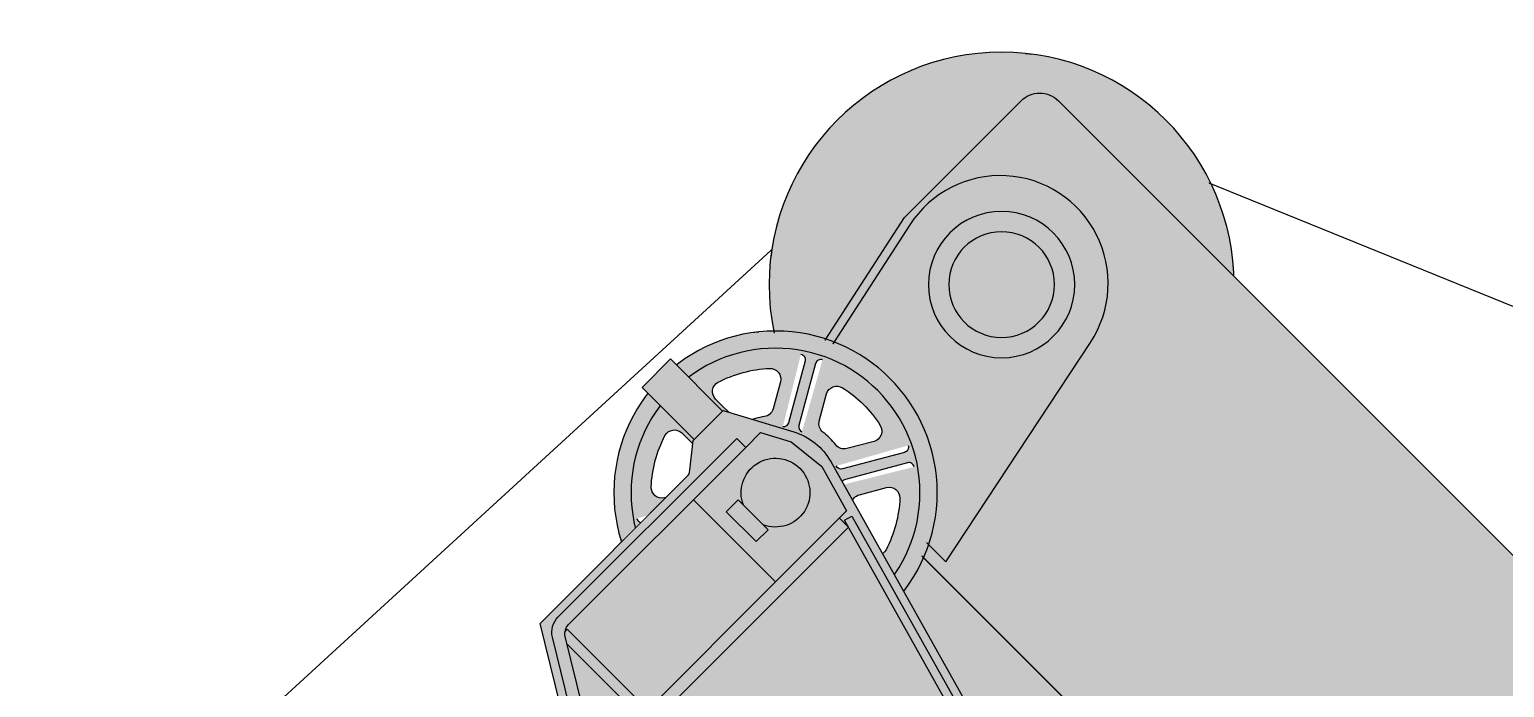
# Model space of a CAD drawing. Header units: millimetres. Extents: x -4300 to 16918, y -16722 to 12457.
# Drawn here: x 5424 to 6820, y 11692 to 12315 of the extents above; entities that cross this region are included whole.
import ezdxf
from ezdxf.enums import TextEntityAlignment as Align

# ---------------------------------------------------------------- set-up
doc = ezdxf.new("R2010")
doc.units = ezdxf.units.MM
doc.set_wipeout_variables(frame=1)
doc.layers.add('Техника KA-1300SL', color=250, linetype='Continuous')
doc.layers.add('Техника KA-1300SL Штрих', color=7, linetype='Continuous', true_color=0xffe79e)
doc.styles.add('arial', font='arial.ttf')

# ---------------------------------------------------------------- blocks, each defined once
blk = doc.blocks.new('KA-1300SL-20231013.110244')
at = {"color": 0, "linetype": 'ByBlock', "lineweight": -2, "transparency": 16777216}
for points in [[(209.5199585603712, 67.0923763542745), (179.07830031943027, 127.79265375876264), (131.57529654860562, 176.31772837167864), (71.53670586631051, 208.04446571297922), (4.682591166433997, 219.95016103647083), (-62.61764852861569, 210.90052179344502), (-123.95211048336972, 181.75773520463588), (-173.47727012543163, 135.29832500747193), (-206.47471176977038, 75.94862342129284), (-219.8006667269801, 9.36306073749114), (-212.1855299045672, -58.114549805680724), (-184.3548190249626, -120.055406801495), (-138.96005230010076, -170.55821253974506), (-80.32613006106496, -204.8114079572059), (-14.03928807906893, -219.55158480465067), (53.58512045612424, -213.3744006803631), (116.10430823742624, -186.86837508982316), (167.56187818556026, -142.55881936565748), (203.05530788744068, -84.66724241842155), (219.20302812388084, -18.709154479142114), (220.00000000000753, 3.410605131648481e-13)], [(375.7105172820875, 2.000000000005457), (244.9999999999991, 59.09985754957415), (235, 59.09985754957415), (235, -834.9999999999927), (10800, -834.9999999999927), (10800, 2.000000000005457)]]:
    blk.add_wipeout(points, dxfattribs=at)
at = {"layer": 'Техника KA-1300SL Штрих', "true_color": 0xadadad, "transparency": 16777216}
h = blk.add_hatch(color=253, dxfattribs=at)
h.dxf.hatch_style = 1
edge = h.paths.add_edge_path()
edge.add_arc((0, 0), 220.0000000000026, 0, 360)
at = {"color": 0, "linetype": 'ByBlock', "lineweight": -2, "transparency": 16777216}
blk.add_circle((0, 0), 220.0000000000026, dxfattribs=at)
blk.add_wipeout([(235.0000000000001, -1100.0358827208324), (336.0986595006398, -1137.506702498634), (336.0986595006398, -1137.506702498634), (362.31247075146194, -1138.0578909556234), (383.2360157149091, -1122.256847471997), (389.87913094075793, -1096.8927640250251), (379.38748692588723, -1072.863758326202), (379.3874869258871, -1072.863758326202), (235.0000000000001, -916.4977650065041), (235.0000000000001, 65.00000000000045), (229.0000000000001, 65.00000000000773), (20, 109.99999999999363), (-136, 110.00000000000819), (-136, 110.00000000000819), (-145.56708580912846, 108.0969883127882), (-153.6776695296652, 102.67766952966804), (-159.0969883127832, 94.56708580912937), (-161.0000000000001, 85.00000000000045), (-161.0000000000001, -1210.3550608977162), (-321.8488701025344, -1238.7170565132687), (-319.7650919706647, -1250.5347495500969), (-306.3224661419662, -1248.1644519242723), (-258.5692172835551, -1518.9865840026246), (-272.01184311199177, -1521.356881627747), (-269.9280649799912, -1533.174574664466), (-136.97901832360367, -1509.7320706789028), (-138.020907389684, -1503.8232241608453), (48.24448814801883, -1470.9796093552204), (48.24448814801883, -1470.9796093552204), (113.41930336732162, -1448.8441153564472), (168.90833350553663, -1408.1169233619057), (209.564495571829, -1352.5758293910503), (231.616582181193, -1287.3727458012913), (235.0000000000001, -1248.4130571736346)], dxfattribs=at)
at = {"layer": 'Техника KA-1300SL Штрих', "transparency": 16777216}
h = blk.add_hatch(color=256, dxfattribs=at)
h.dxf.hatch_style = 1
edge = h.paths.add_edge_path()
edge.add_line((235, -1248.413057173635), (235, -1100.035882720833))
edge.add_line((235, -1100.035882720833), (336.0986595006398, -1137.506702498635))
edge.add_arc((349.9999999999152, -1099.999999999961), 40.00000000001004, 249.6634722753608, 402.7192107475258)
edge.add_line((379.3874869258871, -1072.863758326203), (235, -916.4977650065048))
edge.add_line((235, -916.4977650065048), (235, 65))
edge.add_line((235, 65), (229, 65.00000000000728))
edge.add_line((229, 65.00000000000728), (20, 109.9999999999927))
edge.add_line((20, 109.9999999999927), (-136, 110.0000000000073))
edge.add_arc((-135.9999999999964, 85.00000000000364), 25.00000000000364, 90.00000000000836, 180.0000000000083)
edge.add_line((-161, 85), (-161, -1210.355060897717))
edge.add_line((-161, -1210.355060897717), (-321.8488701025344, -1238.717056513269))
edge.add_line((-321.8488701025344, -1238.717056513269), (-319.7650919706648, -1250.534749550097))
edge.add_line((-319.7650919706648, -1250.534749550097), (-306.3224661419663, -1248.164451924273))
edge.add_line((-306.3224661419663, -1248.164451924273), (-258.5692172835552, -1518.986584002625))
edge.add_line((-258.5692172835552, -1518.986584002625), (-272.0118431119918, -1521.356881627747))
edge.add_line((-272.0118431119918, -1521.356881627747), (-269.9280649799912, -1533.174574664466))
edge.add_line((-269.9280649799912, -1533.174574664466), (-136.9790183236037, -1509.732070678903))
edge.add_line((-136.9790183236037, -1509.732070678903), (-138.020907389684, -1503.823224160846))
edge.add_line((-138.020907389684, -1503.823224160846), (48.24448814801872, -1470.979609355221))
edge.add_arc((9, -1248.413057173632), 225.9999999999999, 279.9999999987882, 359.9999999999993)
edge = h.paths.add_edge_path(flags=16)
edge.add_arc((350, -1100), 21.45258772447563, 0, 360)
h = blk.add_hatch(color=256, dxfattribs=at)
h.dxf.hatch_style = 1
h.set_gradient(color1=(132, 132, 132), color2=(173, 173, 173), rotation=90.00000000000003, tint=1)
h.paths.add_polyline_path([(10800, 2.000000000007276), (375.7105172820884, 2.000000000007276), (245, 59.09985754957597), (235, 59.09985754957597), (235, -834.9999999999927), (10800, -834.9999999999927)])
at = {"color": 0, "linetype": 'ByBlock', "lineweight": -2, "transparency": 16777216}
blk.add_lwpolyline([(235, -1248.413057173635), (235, -1100.035882720833), (336.0986595006398, -1137.506702498635, 0.7887308608235527), (379.3874869258871, -1072.863758326203), (235, -916.4977650065048), (235, 65), (229, 65.00000000000728), (20, 109.9999999999927), (-136, 110.0000000000073, 0.414213562373095), (-161, 85), (-161, -1210.355060897717), (-321.8488701025344, -1238.717056513269), (-319.7650919706648, -1250.534749550097), (-306.3224661419663, -1248.164451924273), (-258.5692172835552, -1518.986584002625), (-272.0118431119918, -1521.356881627747), (-269.9280649799912, -1533.174574664466), (-136.9790183236037, -1509.732070678903), (-138.020907389684, -1503.823224160846), (48.24448814801872, -1470.979609355221, 0.3639702342721872)], format="xyb", close=True, dxfattribs=at)
blk.add_lwpolyline([(222.9716304506874, 57.94444956165171), (222.9716304506874, -148.362999507237), (-20.56712558584695, -98.26458605190783, -1.004534965822278), (21.44907779792266, 101.3741166758373), (222.9716304506874, 57.94444956165171)], format="xyb", dxfattribs=at)
blk.add_lwpolyline([(10800, 2.000000000007276), (375.7105172820884, 2.000000000007276), (245, 59.09985754957597), (235, 59.09985754957597), (235, -834.9999999999927), (10800, -834.9999999999927)], close=True, dxfattribs=at)
for radius in [69.25165590155642, 50]:
    blk.add_circle((0, 0), radius, dxfattribs=at)
blk = doc.blocks.new('*U11')
at = {"color": 0, "linetype": 'ByBlock', "lineweight": -2, "transparency": 16777216}
for points in [[(-31.12954282840656, 57.29868490169611, -0.4380989961391097), (-24.10920322019956, 59.48592638766786), (28.59626097405271, 29.0409360264639, -0.3788253508569321), (30.76939122463227, 22.88138177725705)], [(11.98380910720152, 18.43281481949452), (-11.05278267247195, 31.73265417774746, 0.4988806752698235), (-25.83430174706155, 25.24148589671677, 0.1090147046487763), (-25.83430174727982, -25.2414587232488, 0.4976172792737098), (-11.05278267247195, -31.77496071013229), (11.98380910720152, -18.42573202799758, 0.2997912501848894), (16.93332492318586, -8.583145340908231, -0.05852156061447833), (16.92274149486911, 8.583172514903708, 0.2997832348306844), (11.98380910720152, 18.43281481949452)], [(-31.13033125392394, -57.29862272370883, 0.4380989961391097), (-24.11002174267196, -59.48596080885909), (28.5958613675466, -29.04169567407735, 0.3788253508569321), (30.76907637296245, -22.88217132757927)]]:
    blk.add_lwpolyline(points, format="xyb", dxfattribs=at)
blk = doc.blocks.new('*U12')
at = {"color": 0, "linetype": 'ByBlock', "lineweight": -2, "transparency": 16777216}
for p, rotation in [((-84464.70520002277, -24813.85402428783), 299.9999999999998), ((-84375.52993347369, -24814.00224616328), 240), ((-84331.07066410869, -24891.30440332175), 180), ((-84464.96192784184, -24968.31011672934), 59.99999999999997), ((-84375.78666129276, -24968.45833860478), 120)]:
    blk.add_blockref('*U11', p, dxfattribs=dict(at, rotation=rotation))
blk.add_blockref('*U11', (-84509.42119720684, -24891.00795957086), dxfattribs=at)
blk = doc.blocks.new('KA-1300SL-20231013.09413601')
at = {"color": 0, "linetype": 'ByBlock', "lineweight": -2, "transparency": 16777216}
blk.add_wipeout([(142.54761623059025, 55.58036620045766), (112.61859990880018, 103.56664981827981), (67.30222638674077, 137.4023665130572), (12.790183600236489, 152.46445882064734), (-43.46941353229275, 146.6949559022366), (-93.78967742990983, 120.88215917824294), (-131.29522626730812, 78.5529347600521), (-150.8615843591163, 25.490829030415114), (-149.81535191781407, -31.054151570154602), (-128.2994782635125, -83.35612681327692), (-89.2537303056094, -124.26894876248917), (-38.013024935865786, -148.20259759945458), (18.42149383081748, -151.8869598255287), (72.33903843899678, -134.81863193832655), (116.3727217233249, -99.32970169443885), (144.50611288029174, -50.26910920464974), (153.000000000002, -5.684341886080802e-14)], dxfattribs=at)
at = {"layer": 'Техника KA-1300SL Штрих', "true_color": 0xadadad, "transparency": 16777216}
h = blk.add_hatch(color=253, dxfattribs=at)
h.dxf.hatch_style = 1
edge = h.paths.add_edge_path()
edge.add_arc((0, 0), 153.000000000002, 0, 360)
edge = h.paths.add_edge_path(flags=16)
edge.add_line((-77.19145744187699, 18.58103669493721), (-100.2280492215505, 31.88087605319015))
edge.add_arc((-105.1755221950719, 23.07150348761639), 10.10359014523097, 60.68079395264778, 166.7356825242701)
edge.add_arc((-0.6144619756669556, 0.1482354616820488), 117.1467979693553, 167.5569716272217, 192.4430283722829)
edge.add_arc((-105.1492115843414, -22.77272425474873), 10.12972917618016, 193.2428800542245, 299.065805034073)
edge.add_line((-100.2280492215505, -31.6267388346896), (-77.19145744187699, -18.2775101525549))
edge.add_arc((-82.18688606677398, -9.599703651611552), 10.01292329014134, 299.9271270726693, 366.6802098051511)
edge.add_arc((0.8349219088268001, 0.1932922857968795), 73.5844690890839, 173.3368871933395, 186.7337611196643, ccw=False)
edge.add_arc((-82.19777210271917, 9.907614827562503), 10.01456106740666, 353.2549834382153, 420.0063806670689)
edge = h.paths.add_edge_path(flags=16)
edge.add_arc((-115.7860532461219, 55.30329076004578), 5.001424457439126, 59.98847435161258, 154.6211849401665, ccw=False)
edge.add_line((-113.2844697692781, 59.63414826311055), (-60.5790055750258, 29.18915790190658))
edge.add_arc((-62.97399530359047, 24.88106589186523), 4.929060008451142, -22.062747156790124, 60.92908422779419, ccw=False)
edge = h.paths.add_edge_path(flags=16)
edge.add_arc((-115.7868121760592, -55.00684700914642), 5.001424457439487, 205.378026673887, 300.0107372624409)
edge.add_line((-113.2852882917505, -59.3377389334164), (-60.57940518153191, -28.89347379863466))
edge.add_arc((-62.97433563081888, -24.58534883410911), 4.929060008448888, 299.0701273862187, 382.0619587708031)
edge = h.paths.add_edge_path(flags=16)
edge.add_line((-54.68737852740955, -57.55924475234247), (-77.72367316774546, -70.85959877102499))
edge.add_arc((-72.56826922131759, -79.54892233341835), 10.10359014523097, 120.6807939526477, 226.73568252427)
edge.add_arc((-0.435606663396392, -0.4580219497463958), 117.1467979693553, 227.5569716272216, 252.4430283722828)
edge.add_arc((-32.85284807418484, -102.4482505473192), 10.12972917618016, 253.2428800542245, 359.065805034073)
edge.add_line((-22.72446534108278, -102.6134062149649), (-22.76694061090255, -75.98851817608853))
edge.add_arc((-32.77985580229373, -75.97578301756961), 10.01292329014133, 359.9271270726692, 426.680209805151)
edge.add_arc((0.2500649245532003, 0.8197097261183757), 73.5844690890839, 233.33688719333952, 246.7337611196642, ccw=False)
edge.add_arc((-49.67913218294468, -66.23155136165762), 10.01456106740665, 53.25498343821529, 120.0063806670689)
edge = h.paths.add_edge_path(flags=16)
edge.add_arc((-105.7870813341424, -72.62201813505654), 5.001424457439119, 119.98847435161241, 214.6211849401665, ccw=False)
edge.add_line((-108.286922213545, -68.29015454289002), (-55.56805504564386, -37.86837881301843))
edge.add_arc((-53.03463278738962, -42.09654676477891), 4.929060008451144, 37.93725284320982, 120.9290842277943, ccw=False)
edge = h.paths.add_edge_path(flags=16)
edge.add_arc((-10.25607919602933, -127.7777442722581), 5.001424457439493, 265.3780266738869, 360.0107372624407)
edge.add_line((-5.254654826412306, -127.7768070024082), (-5.267220277572854, -66.91004073267489))
edge.add_arc((-10.1956311641734, -66.8300488597915), 4.929060008448895, 359.0701273862187, 442.0619587708031)
edge = h.paths.add_edge_path(flags=16)
edge.add_line((22.50407891446744, -76.14028144727966), (22.50437605380498, -102.7404748242151))
edge.add_arc((32.60725297375426, -102.6204258210347), 10.10359014523097, 180.6807939526478, 286.73568252427)
edge.add_arc((0.1788553122705991, -0.6062574114283876), 117.1467979693553, 287.5569716272216, 312.4430283722828)
edge.add_arc((72.29636351015657, -79.67552629257052), 10.12972917618015, 313.2428800542244, 419.065805034073)
edge.add_line((77.5035838804677, -70.9866673802753), (54.42451683097445, -57.71100802353364))
edge.add_arc((49.40703026448026, -66.37607936595806), 10.01292329014134, 59.92712707266925, 126.6802098051511)
edge.add_arc((-0.5848569842735856, 0.6264174403215534), 73.5844690890839, 293.33688719333946, 306.7337611196642, ccw=False)
edge.add_arc((32.51863991977449, -76.13916618922012), 10.01456106740665, 113.2549834382153, 180.0063806670688)
edge = h.paths.add_edge_path(flags=16)
edge.add_arc((9.998971911979444, -127.9253088951023), 5.00142445743912, 179.9884743516125, 274.62118494016636, ccw=False)
edge.add_line((4.997547555733021, -127.9243028060006), (5.010950529381937, -67.05753671492499))
edge.add_arc((9.939362516200843, -66.97761265664411), 4.929060008451141, 97.93725284320988, 180.9290842277943, ccw=False)
edge = h.paths.add_edge_path(flags=16)
edge.add_arc((105.5307329800299, -72.7708972631117), 5.001424457439494, 325.3780266738869, 420.0107372624407)
edge.add_line((108.0306334653382, -68.43906806899184), (55.31218490395908, -38.01656693404021))
edge.add_arc((52.7787044666455, -42.24470002568238), 4.929060008448885, 59.07012738621867, 142.0619587708031)
edge = h.paths.add_edge_path(flags=16)
edge.add_line((77.19145744187699, -18.58103669493721), (100.2280492215505, -31.88087605319015))
edge.add_arc((105.1755221950719, -23.07150348761639), 10.10359014523097, 240.6807939526478, 346.7356825242701)
edge.add_arc((0.6144619756669556, -0.1482354616820524), 117.1467979693553, 347.5569716272217, 372.4430283722828)
edge.add_arc((105.1492115843414, 22.77272425474873), 10.12972917618016, 13.2428800542245, 119.065805034073)
edge.add_line((100.2280492215505, 31.6267388346896), (77.19145744187699, 18.2775101525549))
edge.add_arc((82.18688606677398, 9.599703651611552), 10.01292329014134, 119.9271270726693, 186.6802098051511)
edge.add_arc((-0.8349219088268001, -0.1932922857968777), 73.5844690890839, -6.663112806660479, 6.733761119664223, ccw=False)
edge.add_arc((82.19777210271917, -9.907614827562503), 10.01456106740666, 173.2549834382154, 240.0063806670689)
edge = h.paths.add_edge_path(flags=16)
edge.add_arc((115.7860532461219, -55.30329076004578), 5.001424457439128, 239.98847435161258, 334.6211849401664, ccw=False)
edge.add_line((113.2844697692781, -59.63414826311055), (60.5790055750258, -29.18915790190658))
edge.add_arc((62.97399530359047, -24.88106589186523), 4.929060008451142, 157.9372528432098, 240.9290842277942, ccw=False)
edge = h.paths.add_edge_path(flags=16)
edge.add_arc((115.7868121760592, 55.00684700914642), 5.001424457439497, 25.37802667388686, 120.0107372624408)
edge.add_line((113.2852882917505, 59.3377389334164), (60.57940518153191, 28.89347379863466))
edge.add_arc((62.97433563081888, 24.58534883410911), 4.929060008448888, 119.0701273862187, 202.0619587708031)
edge = h.paths.add_edge_path(flags=16)
edge.add_line((54.68737852740952, 57.55924475234246), (77.72367316774546, 70.85959877102495))
edge.add_arc((72.56826922131759, 79.5489223334183), 10.10359014523097, 300.6807939526477, 406.73568252427)
edge.add_arc((0.4356066633963067, 0.4580219497464384), 117.1467979693553, 47.55697162722158, 72.44302837228277)
edge.add_arc((32.85284807418487, 102.4482505473193), 10.12972917618015, 73.24288005422444, 179.065805034073)
edge.add_line((22.72446534108281, 102.6134062149649), (22.76694061090255, 75.98851817608856))
edge.add_arc((32.77985580229373, 75.97578301756963), 10.01292329014133, 179.9271270726692, 246.680209805151)
edge.add_arc((-0.2500649245532784, -0.8197097261183188), 73.58446908908388, 53.33688719333941, 66.73376111966422, ccw=False)
edge.add_arc((49.67913218294466, 66.23155136165761), 10.01456106740665, 233.2549834382152, 300.0063806670688)
edge = h.paths.add_edge_path(flags=16)
edge.add_arc((105.7870813341424, 72.62201813505645), 5.001424457439139, -60.011525648387305, 34.62118494016647, ccw=False)
edge.add_line((108.286922213545, 68.29015454288995), (55.56805504564382, 37.86837881301842))
edge.add_arc((53.03463278738959, 42.09654676477889), 4.929060008451137, 217.9372528432096, 300.92908422779414, ccw=False)
edge = h.paths.add_edge_path(flags=16)
edge.add_arc((10.2560791960294, 127.7777442722581), 5.001424457439508, 85.37802667388694, 180.0107372624408)
edge.add_line((5.254654826412349, 127.7768070024082), (5.267220277572846, 66.91004073267493))
edge.add_arc((10.1956311641734, 66.83004885979153), 4.929060008448896, 179.0701273862185, 262.061958770803)
edge = h.paths.add_edge_path(flags=16)
edge.add_line((-22.50407891446744, 76.14028144727963), (-22.50437605380494, 102.7404748242151))
edge.add_arc((-32.60725297375422, 102.6204258210347), 10.10359014523098, 0.6807939526476849, 106.7356825242699)
edge.add_arc((-0.1788553122707199, 0.6062574114283166), 117.1467979693553, 107.5569716272215, 132.4430283722827)
edge.add_arc((-72.29636351015657, 79.67552629257058), 10.12972917618015, 133.2428800542243, 239.0658050340729)
edge.add_line((-77.50358388046772, 70.98666738027536), (-54.42451683097449, 57.71100802353366))
edge.add_arc((-49.40703026448028, 66.37607936595808), 10.01292329014134, 239.9271270726692, 306.6802098051509)
edge.add_arc((0.5848569842734364, -0.6264174403216458), 73.5844690890839, 113.33688719333941, 126.73376111966411, ccw=False)
edge.add_arc((-32.51863991977449, 76.1391661892201), 10.01456106740666, 293.2549834382152, 360.0063806670688)
edge = h.paths.add_edge_path(flags=16)
edge.add_arc((-9.99897191197935, 127.9253088951022), 5.001424457439148, -0.011525648387419096, 94.6211849401663, ccw=False)
edge.add_line((-4.997547555732922, 127.9243028060005), (-5.010950529381958, 67.05753671492492))
edge.add_arc((-9.939362516200864, 66.97761265664404), 4.929060008451141, -82.06274715679018, 0.9290842277943057, ccw=False)
edge = h.paths.add_edge_path(flags=16)
edge.add_arc((-105.5307329800299, 72.77089726311182), 5.001424457439494, 145.3780266738869, 240.0107372624407)
edge.add_line((-108.0306334653382, 68.43906806899196), (-55.31218490395915, 38.01656693404023))
edge.add_arc((-52.77870446664556, 42.2447000256824), 4.929060008448895, 239.0701273862186, 322.061958770803)
at = {"color": 0, "linetype": 'ByBlock', "lineweight": -2, "transparency": 16777216}
for radius in [153.000000000002, 136.6930165093006]:
    blk.add_circle((0, 0), radius, dxfattribs=at)
blk.add_blockref('*U12', (84420.24593065777, 24891.15618144631), dxfattribs=at)
blk = doc.blocks.new('KA-1300SL-20231013.094315')
at = {"color": 0, "linetype": 'ByBlock', "lineweight": -2, "transparency": 16777216}
blk.add_blockref('KA-1300SL-20231013.09413601', (0, 0), dxfattribs=at)
blk.add_wipeout([(90.00000000000352, -926.0000000000002), (90.00000000000352, -881.0000000000005), (65.0000000000037, -881.0000000000005), (65.0000000000037, -668.092666600351), (125.70421493865791, -559.999999999993), (245.00000000000358, -560.0000000000003), (245.00000000000358, -489.9999999998986), (360.00000000000364, -199.99999999976035), (360.00000000000364, -119.99999999981833), (245.00000000000358, 70.00000000000682), (48.507810593586385, 69.99999999999955), (48.507810593586385, 69.99999999999955), (46.82894667951359, 70.14193650059565), (45.19774117923225, 70.56371680837287), (43.66049961284011, 71.2533677191484), (42.26086011804358, 72.19131190553844), (42.26086011804358, 72.19131190553844), (20.00000000000358, 90.00000000000682), (18.733192953430205, 90.00000000000682), (18.726137335721432, 159.64400130478998), (-19.268363960927672, 159.64400130478998), (-19.26836396091312, 90.00000000000682), (-19.999999999996362, 90.00000000005775), (-52.941176470540086, 28.235294117726653), (-52.941176470540086, 28.235294117726653), (-57.3411531317945, 17.663299734620978), (-59.65252830674626, 6.4479350657118175), (-59.791112170772976, -5.002290013675065), (-57.751856927508925, -16.270311042623234), (-57.751856927508925, -16.270311042623234), (25.000000000003695, -309.9999999999932), (25.000000000003695, -559.9999999999059), (-29.999999999996362, -665.0000000000003), (-29.999999999996362, -690.9999999999931), (-34.49999999998181, -691.0000000000003), (-34.49999999998181, -699.5936186135955), (-50.49999999996726, -699.5936186136099), (-50.49999999996726, -866.5068283049189), (-34.49999999998181, -866.5068283049189), (-34.49999999998181, -905.9999999999931), (-29.999999999996362, -905.9999999999931), (-29.999999999996362, -936.999999999993), (-14.986010018485104, -936.999999999993), (-14.986010018485104, -945.3962589237129), (32.992190319000656, -981.415187265295), (32.992190319000656, -981.415187265295), (43.18729272394489, -985.1595235624862), (53.848098862423456, -983.0841007545888), (61.893998382445545, -975.7886454386079), (65.0000000000037, -965.3812960495709), (65.0000000000037, -936.999999999993), (65.0000000000037, -925.9999999999932)], dxfattribs=at)
at = {"layer": 'Техника KA-1300SL Штрих', "transparency": 16777216}
h = blk.add_hatch(color=256, dxfattribs=at)
h.dxf.hatch_style = 1
edge = h.paths.add_edge_path()
edge.add_line((65, -925.9999999999927), (90, -926))
edge.add_line((90, -926), (90, -881))
edge.add_line((90, -881), (65, -881))
edge.add_line((65, -881), (65, -668.0926666003506))
edge.add_line((65, -668.0926666003506), (125.7042149386543, -559.9999999999927))
edge.add_line((125.7042149386543, -559.9999999999927), (245, -560))
edge.add_line((245, -560), (245, -489.9999999998981))
edge.add_line((245, -489.9999999998981), (360, -199.9999999997599))
edge.add_line((360, -199.9999999997599), (360, -119.9999999998181))
edge.add_line((360, -119.9999999998181), (245, 70.00000000000728))
edge.add_line((245, 70.00000000000728), (48.50781059358269, 70))
edge.add_arc((48.50781059349414, 79.9999999998529), 9.999999999852903, 231.3401917458968, 270.0000000005074, ccw=False)
edge.add_line((42.26086011804, 72.1913119055389), (20, 90.00000000000728))
edge.add_line((20, 90.00000000000728), (18.73319295342662, 90.00000000000728))
edge.add_line((18.73319295342662, 90.00000000000728), (18.72613733571779, 159.6440013047904))
edge.add_line((18.72613733571779, 159.6440013047904), (-19.26836396093131, 159.6440013047904))
edge.add_line((-19.26836396093131, 159.6440013047904), (-19.26836396091676, 90.00000000000728))
edge.add_line((-19.26836396091676, 90.00000000000728), (-20, 90.00000000005821))
edge.add_line((-20, 90.00000000005821), (-52.94117647054372, 28.23529411772688))
edge.add_arc((5.047695594839752e-11, -2.972733170736319e-12), 60.00000000004422, 151.92751306408, 195.7340106926718)
edge.add_line((-57.75185692751256, -16.27031104262278), (25, -309.9999999999927))
edge.add_line((25, -309.9999999999927), (25, -559.9999999999054))
edge.add_line((25, -559.9999999999054), (-30, -665))
edge.add_line((-30, -665), (-30, -690.9999999999927))
edge.add_line((-30, -690.9999999999927), (-34.49999999998545, -691))
edge.add_line((-34.49999999998545, -691), (-34.49999999998545, -699.593618613595))
edge.add_line((-34.49999999998545, -699.593618613595), (-50.4999999999709, -699.5936186136096))
edge.add_line((-50.4999999999709, -699.5936186136096), (-50.4999999999709, -866.5068283049186))
edge.add_line((-50.4999999999709, -866.5068283049186), (-34.49999999998545, -866.5068283049186))
edge.add_line((-34.49999999998545, -866.5068283049186), (-34.49999999998545, -905.9999999999927))
edge.add_line((-34.49999999998545, -905.9999999999927), (-30, -905.9999999999927))
edge.add_line((-30, -905.9999999999927), (-30, -936.9999999999927))
edge.add_line((-30, -936.9999999999927), (-14.98601001848874, -936.9999999999927))
edge.add_line((-14.98601001848874, -936.9999999999927), (-14.98601001848874, -945.3962589237126))
edge.add_line((-14.98601001848874, -945.3962589237126), (32.99219031899702, -981.4151872652947))
edge.add_arc((44.79891401125109, -965.0195783883411), 20.20432416071552, 234.2417739831394, 358.9741798601409)
edge.add_line((65, -965.3812960495707), (65, -936.9999999999927))
edge.add_line((65, -936.9999999999927), (65, -925.9999999999927))
edge = h.paths.add_edge_path(flags=16)
edge.add_arc((44.79891401124769, -965.0195783883355), 14.65398759069567, 0, 360)
at = {"color": 0, "linetype": 'ByBlock', "lineweight": -2, "transparency": 16777216}
blk.add_line((18.73319295342662, 90.00000000000728), (-19.26836396091676, 90.00000000000728), dxfattribs=at)
for points in [[(360, -119.9999999998181), (245, 70.00000000000728), (48.50781059358269, 70, -0.1703036214161699), (42.26086011804, 72.1913119055389), (20, 90.00000000000728), (18.73319295342662, 90.00000000000728), (18.72613733571779, 159.6440013047904), (-19.26836396093131, 159.6440013047904), (-19.26836396091676, 90.00000000000728), (-20, 90.00000000005821), (-52.94117647054372, 28.23529411772688, 0.1935042380485613), (-57.75185692751256, -16.27031104262278), (25, -309.9999999999927)], [(342.1380135076033, -106.1799232267185), (246.0405004787317, 52.50091877176237, 0.2623283119862033), (228.9447387996624, 62.1459481631282), (-10.27597920650442, 62.1459481631282), (-10.27597920650442, 50.14081465221898)], [(342.1380135076033, -106.1799232267185), (331.87561756777, -112.4170892705952), (236.9810873561801, 44.35520814093252, 0.2634550839755456), (226.7081079898053, 50.14081465221898), (-10.27597920650442, 50.14081465221898)], [(233.7425588334008, 47.86890575388315), (230.7439213123143, 47.86890575388315), (230.7439213123143, -364.8741460757374, -0.4150989373929513), (215.7260390449082, -379.860278063501), (40.78199825556658, -379.860278063501), (40.78199825556658, -389.8686717662458), (215.722511236032, -389.8686717662458, 0.4144315572986084), (240.7346759708162, -364.8741460757374), (240.7346759708162, 37.86051205113472)]]:
    blk.add_lwpolyline(points, format="xyb", dxfattribs=at)
for points in [[(-10.27597920650442, 50.14081465221898), (-30.25748852350807, 50.14081465221898), (-44.3828351522825, 23.66460924540297), (-48.36925915065513, -13.41266175062265), (-35.29167175010662, -59.84568181258874), (59.76160985966271, -59.85979304797365), (59.76160985966271, 50.13728684337184)], [(-27.70688272616826, -64.66819650826801), (-35.3904503978556, -66.84132675885121), (32.76681655213179, -308.7784575782316), (32.76328874328465, -561.8458253141325), (-29.36142507604382, -680.3802026184676), (-22.23525120239356, -684.1196799977115), (40.77494263788685, -563.8037592249639), (40.78199825556658, -307.6636699821502), (-27.70688272616826, -64.66819650826801)], [(-25.6748648295179, -59.85626523912288), (-25.6748648295179, -71.85081532349068), (230.7439213123143, -71.85081532349068)], [(59.76160985966271, -59.85979304797365), (230.7439213123143, -59.85979304797365)]]:
    blk.add_lwpolyline(points, dxfattribs=at)
blk.add_lwpolyline([(29.75759560450388, -19.86502413430571), (45.74209749633155, -19.86502413430571), (45.74209749636066, 20.133272588213), (29.75759560453298, 20.133272588213)], close=True, dxfattribs=at)
blk.add_arc((0, 0), 32.54773955873054, 23.89697575463631, 336.1030242453637, dxfattribs=at)
blk = doc.blocks.new('*U75')
at = {"color": 0, "linetype": 'ByBlock', "lineweight": -2, "transparency": 16777216}
blk.add_lwpolyline([(7962.534536325861, 11592.46702513202), (6300.969791775038, 12266.92836279275), (-3071.699192942159, 3667.226098996793)], dxfattribs=at)
at = {"color": 0, "linetype": 'ByBlock', "lineweight": -2, "transparency": 16777216, "xscale": -1, "rotation": 45}
blk.add_blockref('KA-1300SL-20231013.110244', (6343.860018001264, 12073.86001800127), dxfattribs=at)
blk.add_blockref('KA-1300SL-20231013.094315', (6129.960216692877, 11876.93077944136), dxfattribs=at)
at = {"layer": 'Defpoints', "color": 250, "linetype": 'ByBlock', "lineweight": -2, "transparency": 16777216, "style": 'arial', "width": 0.75}
blk.add_attdef('МАРКА', text='', height=250, rotation=45, dxfattribs=at).set_placement((5285.903167454881, 9967.29847344368), align=Align.MIDDLE_CENTER)

msp = doc.modelspace()

# ---------------------------------------------------------------- block references
at = {"layer": 'Техника KA-1300SL', "transparency": 33554687}
msp.add_blockref('*U75', (0, 0), dxfattribs=at)

doc.saveas('drawing.dxf')
